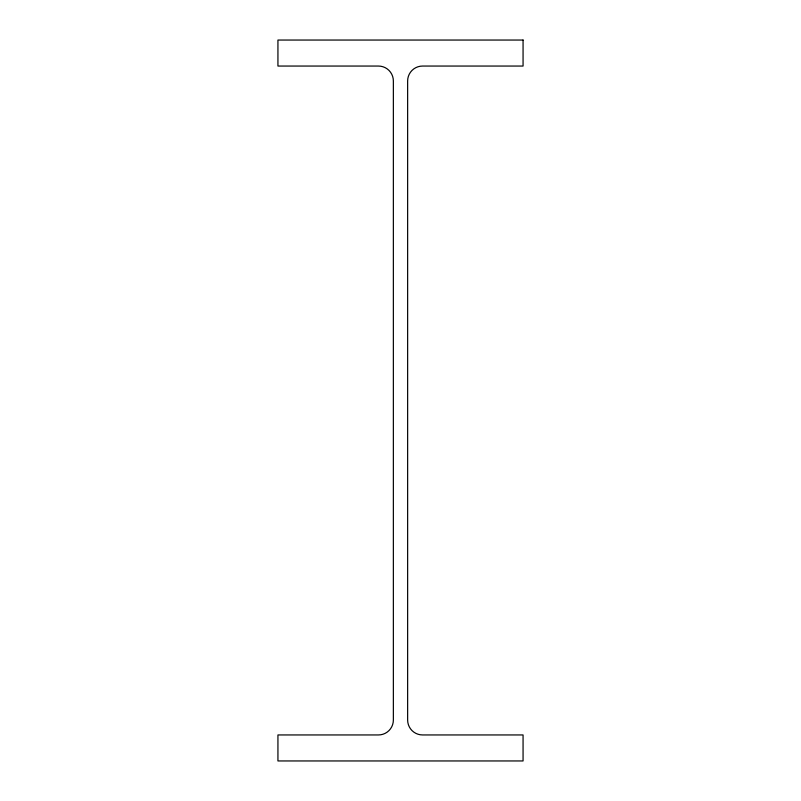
<?xml version="1.0" encoding="UTF-8"?>
<svg xmlns="http://www.w3.org/2000/svg" width="801" height="801" viewBox="0 0 801 801"><rect width="100%" height="100%" fill="white"/><g stroke="black" fill="none" stroke-linecap="round" stroke-linejoin="round"><path stroke-width="1.2" d="M523.063 40.05L277.937 40.05L277.937 66.052L378.442 66.052A14.919 14.919 0 0 1 393.361 80.981L393.361 720.019A14.919 14.919 0 0 1 378.442 734.948L277.937 734.948L277.937 760.95L523.063 760.95L523.063 734.948L422.558 734.948A14.919 14.919 0 0 1 407.639 720.019L407.639 80.981A14.919 14.919 0 0 1 422.558 66.052L523.063 66.052L523.063 40.05"/></g></svg>
